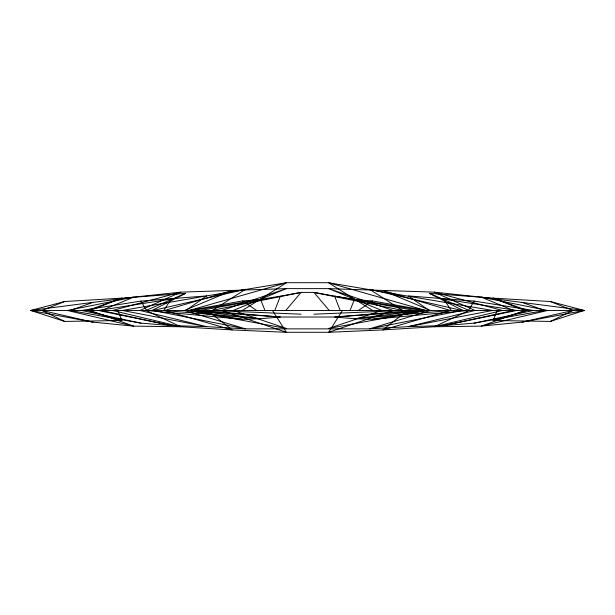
<?xml version="1.0" encoding="UTF-8"?>
<svg xmlns="http://www.w3.org/2000/svg" width="615" height="615" viewBox="0 0 615 615"><rect width="100%" height="100%" fill="white"/><g stroke="black" fill="none" stroke-linecap="round" stroke-linejoin="round"><path stroke-width="0.92" d="M274.79 310.467L280.379 296.169L301.081 292.402L313.919 292.402L414.656 310.467L334.622 317.025L280.379 317.025L185.907 310.467L206.648 295.9L286.567 282.708L328.433 282.708L492.607 310.467L408.352 326.642L369.492 328.864L245.508 328.864L206.648 326.642L171.347 325.566L140.889 323.144L70.287 310.467L92.88 302.396L133.716 297.153L180.718 292.148L286.367 288.627L328.633 288.627L434.282 292.148L481.284 297.153L584.25 310.467L550.364 321.422L493.145 320.5L497.128 310.467M350.027 310.467L354.363 299.597L372.452 300.943L426.11 310.467L372.452 319.308L354.363 318.708L334.622 317.025L429.093 310.467L408.352 295.9L474.111 301.081L533.42 310.467L474.111 323.144L443.653 325.566L408.352 326.642L475.034 310.467L434.282 292.148L502.44 310.467L434.282 326.75L382.791 329.932L328.633 332.292L286.367 332.292L232.209 329.932L180.718 326.75L133.716 326.135L92.88 322.137L30.75 310.467L64.636 301.527L121.855 298.144L185.653 293.324L152.059 310.467M474.111 301.081L468.469 310.467L372.452 319.308M342.486 310.467L328.633 332.292L393.254 310.467L328.633 288.627L381.83 310.467L328.433 328.525L425.788 310.467L328.433 282.708L372.644 310.467M285.767 310.467L301.081 292.402L211.898 310.467L301.081 314.196M407.553 310.467L382.791 329.932L450.38 310.467L382.791 290.48L430.615 310.467L369.492 328.864L461.934 310.467L369.492 289.304L402.556 310.467M358.33 310.467L372.452 300.943M212.444 310.467L245.508 289.304L153.066 310.467L245.508 328.864L184.385 310.467L232.209 290.48L164.62 310.467L232.209 329.932L207.447 310.467M242.356 310.467L286.567 282.708L189.212 310.467L286.567 328.525L233.17 310.467L286.367 288.627L221.746 310.467L286.367 332.292L272.514 310.467M550.364 321.422L572.957 310.467L550.364 301.527L493.145 298.144L429.347 293.324L462.941 310.467M185.653 293.324L145.932 310.467L180.718 326.75L112.56 310.467L180.718 292.148L139.966 310.467L206.648 326.642L122.393 310.467L206.648 295.9L140.889 301.081L81.58 310.467L140.889 323.144M117.872 310.467L121.855 320.5L64.636 321.422L42.043 310.467L64.636 301.527M493.145 320.5L527.486 310.467L493.145 298.144L524.864 310.467L481.284 326.135L434.282 326.75L469.068 310.467L429.347 293.324M340.21 310.467L334.622 296.169L422.42 310.467L354.363 318.708L451.333 310.467L443.653 299.059L516.715 310.467L443.653 325.566L513.525 310.467L481.284 297.153L547.604 310.467L481.284 326.135L522.12 322.137L572.957 310.467M522.12 322.137L584.25 310.467L550.364 301.527M474.111 323.144L544.713 310.467L522.12 302.396M264.973 310.467L260.637 299.597L242.548 300.943L188.89 310.467L242.548 319.308L260.637 318.708L280.379 317.025L200.344 310.467L280.379 296.169L192.58 310.467L260.637 318.708L163.667 310.467L171.347 299.059L98.285 310.467L171.347 325.566L101.475 310.467L133.716 297.153L67.396 310.467L133.716 326.135L90.136 310.467L121.855 298.144L87.515 310.467L121.855 320.5M64.636 321.422L30.75 310.467L92.88 302.396M313.919 314.196L403.102 310.467L313.919 292.402L329.233 310.467M30.75 310.467L584.25 310.467M242.548 319.308L146.531 310.467L140.889 301.081M42.043 310.467L92.88 322.137M242.548 300.943L256.67 310.467"/></g></svg>
